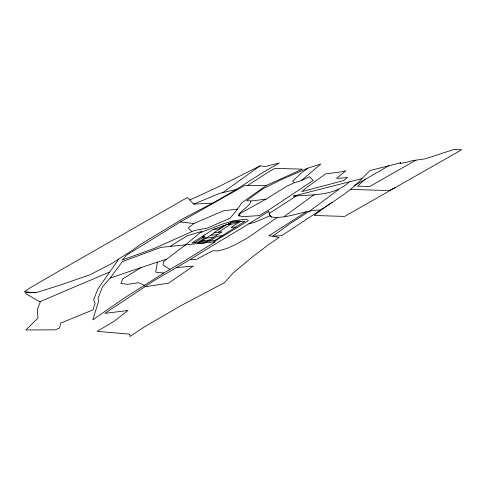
<?xml version="1.0" encoding="UTF-8"?>
<svg xmlns="http://www.w3.org/2000/svg" width="486" height="486" viewBox="0 0 486 486"><rect width="100%" height="100%" fill="white"/><g stroke="black" fill="none" stroke-linecap="round" stroke-linejoin="round"><path stroke-width="0.73" d="M170.568 246.165L186.94 235.886L201.836 231.36L185.312 245.053L166.643 259.196L157.409 262.112L155.684 272.13L163.782 273.053L185.968 260.01L215.353 241.821L160.957 247.38L122.302 261.62L110.188 278.047L102.516 286.722L98.123 297.991L98.397 301.97L92.783 319.843L124.781 297.724L163.782 273.053M266.067 199.126L251.019 201.022C248.96 207.504 240.935 209.758 238.286 215.778L243.352 216.592L259.281 215.602L269.833 209.278L313.251 180.44L309.527 176.837L300.482 180.962L294.522 182.693L286.813 186.193L266.067 199.126L239.033 214.047L240.102 215.085L238.748 215.851M118.839 258.983L97.82 289.085L93.622 299.722L95.086 303.313L92.984 309.874L60.55 323.166L59.663 327.941L55.289 329.836L25.807 329.988L38.011 318.032L37.27 309.564L40.283 302.134L25.606 293.52L26.444 292.056L35.697 292.76L60.689 284.936L90.238 274.663L111.762 263.534L132.18 250.412L140.235 244.567L183.137 218.603L211.538 203.743L236.427 189.394L262.969 172.427L279.371 163.01L265.611 166.491L259.961 165.908L218.937 186.563L189.838 200.025L187.377 197.492L61.765 269.444L29.579 288.155L24.3 291.904L35.697 292.76M266.273 185.488L244.914 185.415L180.373 221.926L126.688 255.065L122.156 260.053L154.931 248.182L191.8 231.615L194.898 230.419L207.133 228.134L230.036 218.299L237.563 209.071L241.967 202.656L266.273 185.488L302.42 169.152L274.815 168.369L268.302 172.111L247.739 185.427M361.888 178.617L369.986 170.574L400.865 162.682L399.972 163.369L400.446 163.326A36.468 8.08 -23.8 0 0 407.232 162.063L412 160.769L425.487 158.764L453.815 149.488L461.7 149.773L344.647 216.41L314.187 215.498C329.672 202.516 348.353 193.969 361.888 178.617L293.374 196.113C312.425 194.54 334.301 196.156 349.234 181.873M365.399 179.012L357.617 186.144L369.676 186.503L415.998 160.125M301.466 180.513L320.882 164.007L307.93 168.132L280.89 179.814L262.902 188.775L246.76 200.597L251.019 201.022M166.643 259.196L163.569 261.741L163.01 265.058L169.954 269.323M237.563 209.071L223.311 210.833L193.859 223.53L188.301 227.891L191.8 231.615M296.478 195.894L269.165 213.433L269.317 214.429L271.285 217.011C288.174 219.235 303.841 209.897 320.462 210.031L331.981 202.419M307.93 168.132L301.435 172.931L292.724 181.132L294.522 182.693M338.681 189.479L309.855 210.973L290.853 223.092L272.737 236.19L268.794 235.862L305.973 211.993M284.261 216.477L314.205 194.655M189.838 200.025L193.701 204.132L219.617 193.379L222.673 192.663L259.961 165.908M277.36 217.339L247.465 238.019L235.06 244.804L226.883 248.474L218.469 250.946L212.777 250.746L196.362 259.439L190.342 259.439L153.26 281.157L104.927 313.367L128.018 310.487L114.125 321.313L97.085 331.355L129.701 334.131L129.981 336.512L143.856 327.236L180.64 305.809L224.435 282.712L232.958 273.156L252.708 256.705L268.94 244.324L279.14 237.466L272.737 236.19L281.813 235.661L320.462 210.031M354.075 185.78L388.751 165.781M194.722 242.684L205.074 236.075L202.346 236.366M198.118 242.314L205.578 237.551L202.188 237.915M224.89 225.212L219.235 228.827L213.117 229.489M214.782 232.648L197.717 243.553L204.989 242.769L222.053 231.865L213.876 232.745L226.676 224.575L234.853 223.694L239.124 220.966L231.852 221.75L227.588 224.471M218.238 232.278L231.038 224.101M209.752 241.062L217.212 236.293L222.205 235.759M240.035 221.719L230.868 227.576L235.856 227.035M190.342 259.439C216.252 242.951 243.061 227.964 268.831 211.252L269.317 214.429L271.285 217.011M157.409 262.112L140.94 267.622L122.77 278.946L120.893 283.399L127.624 284.371L138.449 282.67L144.281 285.227M213.506 242.016L248.067 220.844L248.285 220.213L246.098 219.277L233.487 220.705L222.145 224.21L200.183 232.727M395.58 187.438L389.098 190.561L350.127 189.394M109.393 272.13L39.931 301.697M270.289 215.705L254.488 222.369L248.729 223.839M110.188 278.047L140.94 267.622M222.673 192.663L236.427 189.394M144.731 286.783L168.502 283.223L193.161 266.17L176.71 267.525M210.517 235.376L217.789 234.592M206.252 238.104L213.518 237.32M201.982 240.825L209.253 240.041M193.701 204.132L212.412 203.16M180.373 221.926L193.859 223.53M347.198 177.651L344.003 180.5L301.776 191.63L306.939 187.244L325.523 173.958L342.211 171.71L346.008 170.659L336.573 178.38L347.198 177.651M213.251 229.404L192 242.976L214.739 240.527L245.023 221.179L232.296 222.552L213.251 229.404"/></g></svg>
